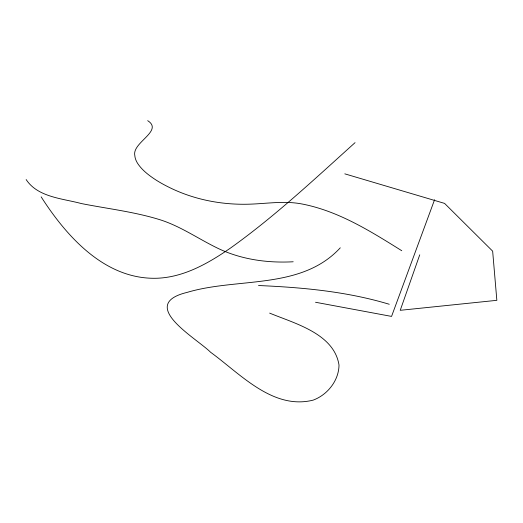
<?xml version="1.0" encoding="UTF-8"?>
<svg xmlns="http://www.w3.org/2000/svg" width="523" height="523" viewBox="0 0 523 523"><rect width="100%" height="100%" fill="white"/><g stroke="black" fill="none" stroke-linecap="round" stroke-linejoin="round"><path stroke-width="0.78" d="M419.747 254.819L400.232 310.309L496.85 300.326L492.653 251.164L444.576 203.395L344.814 173.845M434.574 199.734L391.557 316.408L315.532 302.261M340.277 247.81C301.196 290.193 237.788 277.242 187.267 292.35C136.555 304.569 196.478 338.126 210.606 352.267C240.129 373.723 272.816 410.209 313.127 400.141C327.444 394.891 338.852 380.561 339.009 365.08C334.119 333.543 294.56 323.456 269.652 313.114M355.052 142.655C314.702 178.977 274.948 216.3 230.695 247.922C209.004 262.847 184.874 276.915 157.913 278.21C105.809 280.387 66.924 237.109 41.154 196.851M293.187 261.768C266.769 263.219 239.684 259.316 215.881 247.327C197.406 238.168 180.219 226.217 160.43 219.882C134.659 211.795 107.705 208.782 81.287 203.539C62.597 198.479 37.728 197.308 26.15 179.552M258.499 285.525C302.516 287.408 346.912 291.494 389.262 304.268M401.775 250.726C370.715 231.336 338.597 211.07 302.117 204.009C285.205 200.688 268.07 203.46 251.079 204.12C222.798 205.264 194.151 199.851 168.772 187.156A84.582 33.302 14.4 0 1 155.789 179.879C149.035 175.453 142.38 170.459 137.817 163.686A68.676 27.248 14.1 0 1 134.829 155.566C131.763 142.531 163.836 130.894 147.702 120.676"/></g></svg>
